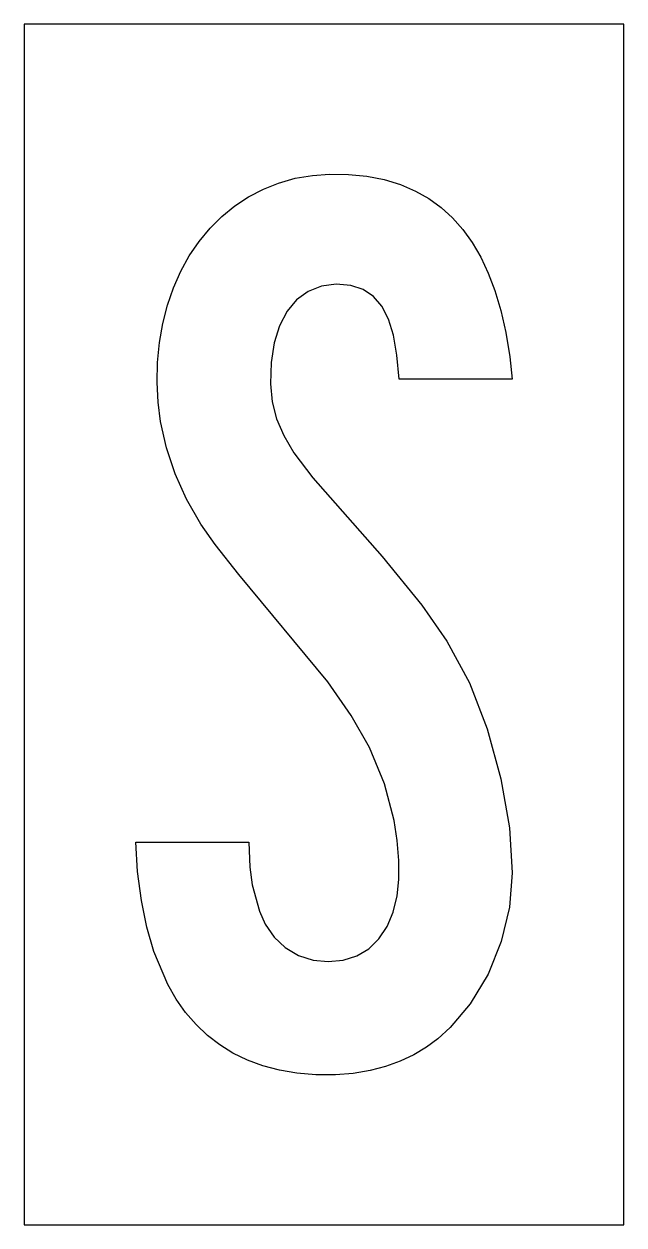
# Model space of a CAD drawing. Extents: x 0 to 11, y 0 to 22.
import ezdxf

# ---------------------------------------------------------------- set-up
doc = ezdxf.new("R2010")
doc.units = 0
doc.layers.add('CUT', color=7, linetype='Continuous')
doc.layers.add('OUTSIDE', color=1, linetype='Continuous')

msp = doc.modelspace()

# ---------------------------------------------------------------- linework, layer by layer
at = {"layer": 'CUT'}
msp.add_lwpolyline([(8.8999, 5.8201), (8.7495, 5.1929), (8.5068, 4.5935), (8.1817, 4.0511), (7.813, 3.618), (7.5846, 3.4127), (7.3769, 3.2586), (7.145, 3.1198), (6.8946, 3.0006), (6.6266, 2.9025), (6.3486, 2.8282), (6.0329, 2.7742), (5.7089, 2.7487), (5.3521, 2.7519), (5.0004, 2.7823), (4.6839, 2.8361), (4.3804, 2.9156), (4.0954, 3.0201), (3.8289, 3.1494), (3.5886, 3.298), (3.362, 3.4726), (3.1534, 3.671), (2.9625, 3.8929), (2.7922, 4.1342), (2.6369, 4.4025), (2.3798, 5.0092), (2.251, 5.453), (2.1514, 5.9422), (2.0822, 6.4778), (2.0486, 7.0134), (4.1207, 7.0134), (4.1385, 6.5535), (4.1823, 6.2292), (4.3183, 5.7506), (4.4236, 5.5081), (4.5865, 5.2724), (4.7903, 5.0818), (5.034, 4.9385), (5.3023, 4.8521), (5.5766, 4.8239), (5.854, 4.8503), (6.1033, 4.9302), (6.322, 5.0609), (6.5079, 5.2401), (6.6585, 5.465), (6.7694, 5.7279), (6.8417, 6.03), (6.8714, 6.3274), (6.8698, 6.6738), (6.8422, 7.0457), (6.7879, 7.4098), (6.6106, 8.0817), (6.3318, 8.745), (5.9975, 9.3354), (5.5708, 9.9495), (3.937, 11.9161), (3.5028, 12.4647), (3.2417, 12.8401), (2.9799, 13.294), (2.77, 13.7572), (2.6103, 14.2342), (2.5031, 14.7188), (2.4583, 15.0719), (2.4402, 15.4308), (2.449, 15.801), (2.4846, 16.1681), (2.5449, 16.5143), (2.6311, 16.8506), (2.7415, 17.17), (2.875, 17.4711), (3.0308, 17.7527), (3.211, 18.0182), (3.4122, 18.2612), (3.6295, 18.477), (3.8654, 18.669), (4.1186, 18.8358), (4.3884, 18.9761), (4.6687, 19.0873), (4.9735, 19.1734), (5.2871, 19.2279), (5.6023, 19.2513), (5.9498, 19.2454), (6.2866, 19.2113), (6.6034, 19.1492), (6.9001, 19.0591), (7.1769, 18.9409), (7.4217, 18.802), (7.6486, 18.6377), (7.8575, 18.4474), (8.0457, 18.2354), (8.2166, 17.9985), (8.3729, 17.7318), (8.5116, 17.439), (8.6327, 17.1202), (8.7426, 16.751), (8.8329, 16.3519), (8.906, 15.9018), (8.9476, 15.4918), (6.8754, 15.4918), (6.8383, 15.9351), (6.7753, 16.2972), (6.683, 16.5959), (6.5628, 16.83), (6.4089, 17.0111), (6.2178, 17.1386), (5.991, 17.2113), (5.726, 17.2321), (5.4516, 17.1959), (5.2098, 17.1007), (4.9985, 16.9465), (4.8238, 16.7378), (4.6847, 16.4732), (4.5865, 16.1594), (4.5305, 15.8002), (4.5183, 15.4089), (4.5513, 15.0791), (4.631, 14.7684), (4.7615, 14.4614), (4.9463, 14.1476), (5.2951, 13.6879), (6.5642, 12.245), (7.2932, 11.3556), (7.7513, 10.6942), (8.1658, 9.9332), (8.4892, 9.0866), (8.741, 8.1734), (8.8983, 7.275), (8.9514, 6.4522)], close=True, dxfattribs=at)
at = {"layer": 'OUTSIDE'}
msp.add_lwpolyline([(0, 0), (11, 0), (11, 22), (0, 22)], close=True, dxfattribs=at)

doc.saveas('drawing.dxf')
